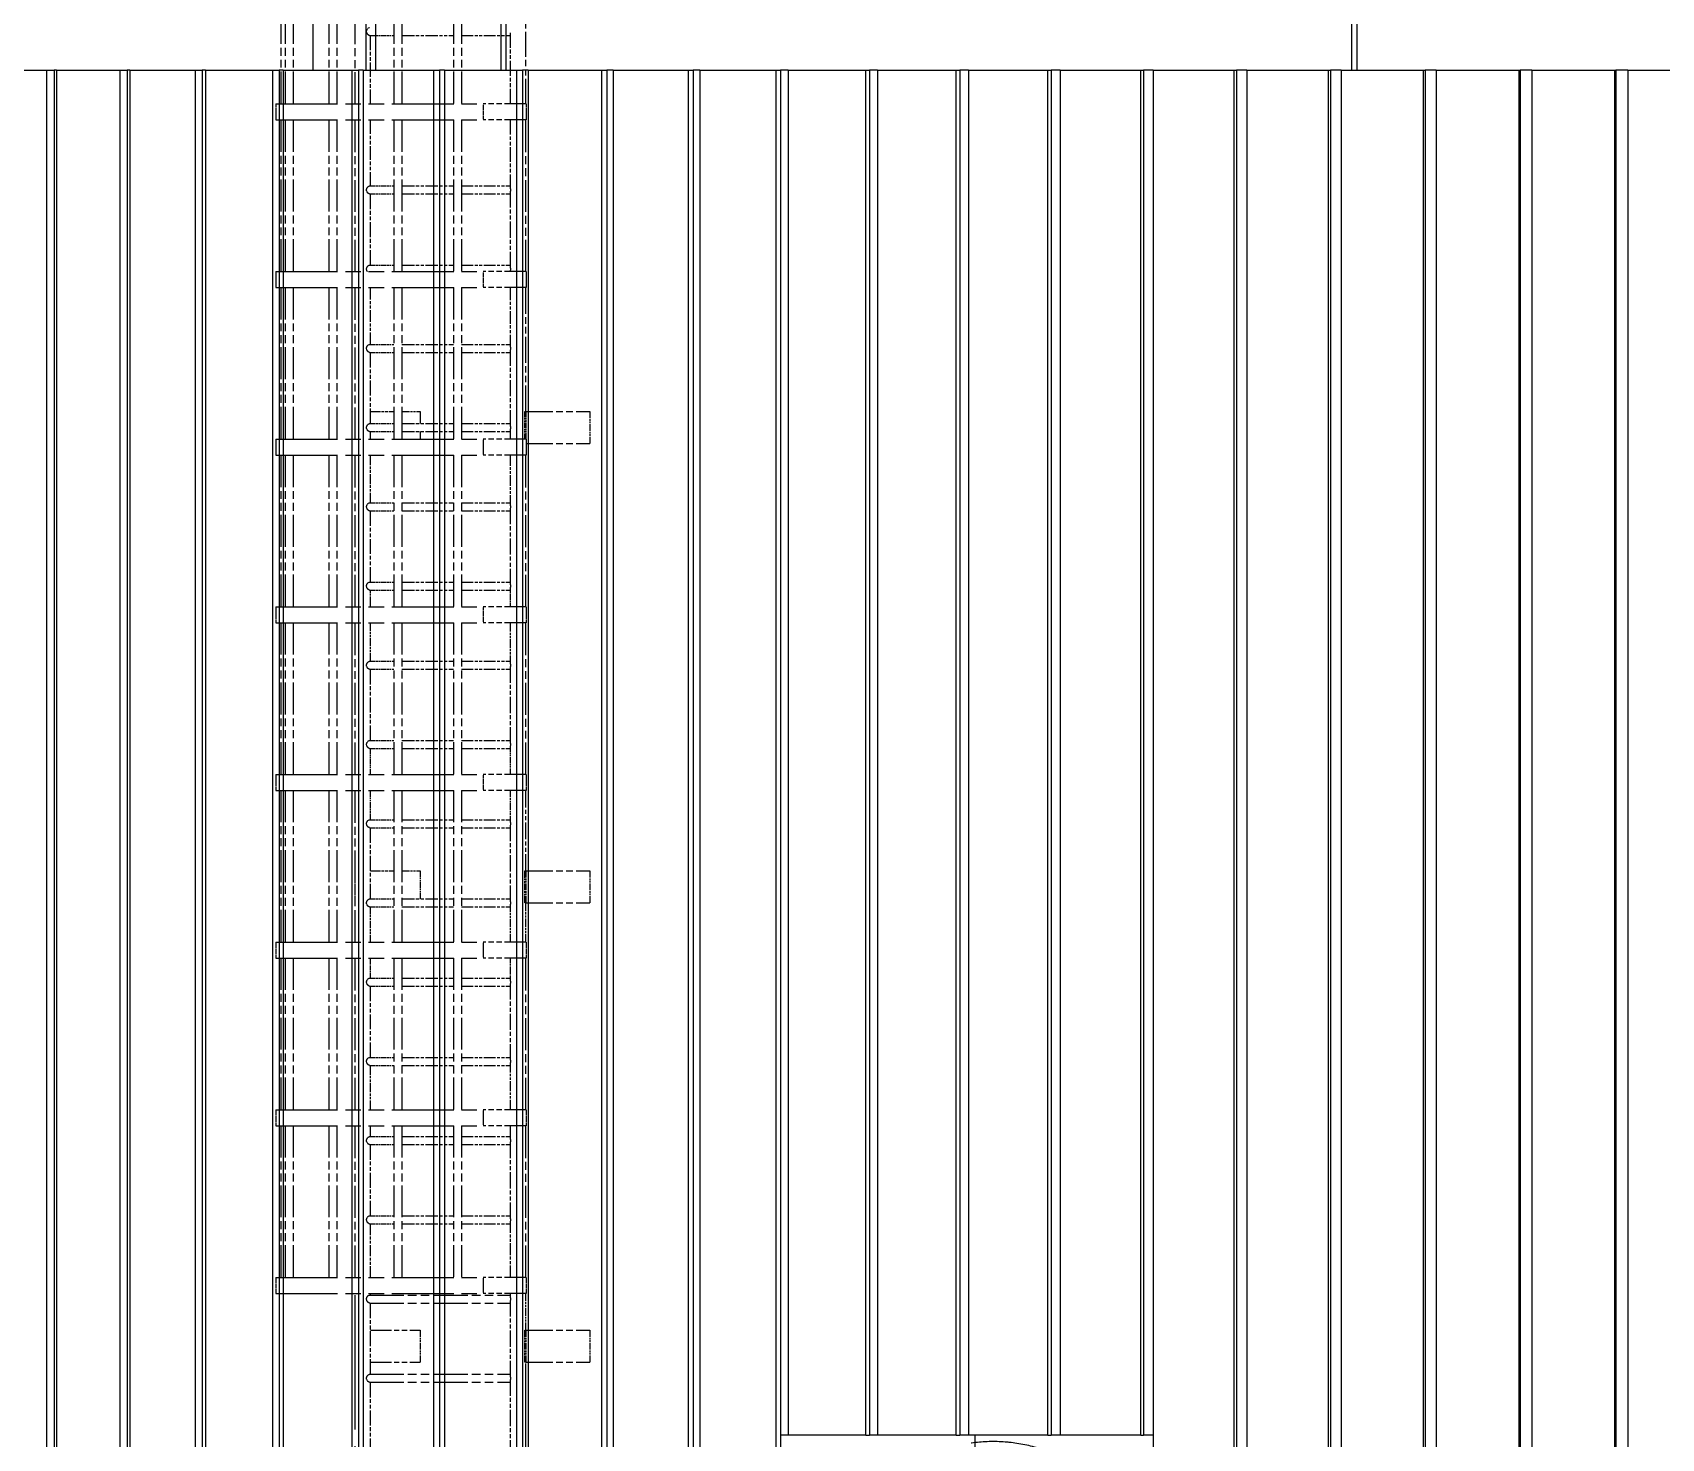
# Model space of a CAD drawing. Header units: millimetres. Extents: x 0 to 89100, y 0 to 63000.
# Drawn here: x 37330 to 42422, y 49389 to 53781 of the extents above; entities that cross this region are included whole.
import ezdxf

# ---------------------------------------------------------------- set-up
doc = ezdxf.new("R2010")
doc.units = ezdxf.units.MM
doc.header["$LTSCALE"] = 150
doc.linetypes.add('DOUBLE_DASH_CHAIN', pattern=[1.2403, 0.6614, -0.0827, 0.1654, -0.0827, 0.1654, -0.0827])
doc.layers.add('Reference', color=7, linetype='DOUBLE_DASH_CHAIN', lineweight=25)
doc.layers.add('Visible', color=7, linetype='Continuous', lineweight=25)

msp = doc.modelspace()

# ---------------------------------------------------------------- linework, layer by layer
at = {"layer": 'Reference', "ltscale": 1.00243}
for p, q in [((38106.42, 54032.02), (38106.42, 53558.27)), ((38119.98, 54032.02), (38119.98, 53558.27)), ((38144.98, 54032.02), (38144.98, 53558.27)), ((38256.68, 54032.02), (38256.68, 53558.27)), ((38281.68, 54032.02), (38281.68, 53558.27)), ((38338.94, 53558.27), (38338.94, 54032.02)), ((38460.03, 54032.02), (38460.03, 53558.27)), ((38485.03, 54032.02), (38485.03, 53558.27)), ((38645.97, 54032.02), (38645.97, 53558.27)), ((38670.97, 54032.02), (38670.97, 53558.27)), ((38106.42, 53508.27), (38106.42, 53034.52)), ((38119.98, 53508.27), (38119.98, 53034.52)), ((38144.98, 53508.27), (38144.98, 53034.52)), ((38256.68, 53508.27), (38256.68, 53034.52)), ((38281.68, 53508.27), (38281.68, 53034.52)), ((38338.94, 53034.52), (38338.94, 53508.27)), ((38460.03, 53508.27), (38460.03, 53034.52)), ((38485.03, 53508.27), (38485.03, 53034.52)), ((38645.97, 53508.27), (38645.97, 53034.52)), ((38670.97, 53508.27), (38670.97, 53034.52)), ((38871.92, 53034.52), (38871.92, 53508.27)), ((38106.42, 52984.52), (38106.42, 52510.77)), ((38119.98, 52984.52), (38119.98, 52510.77)), ((38144.98, 52984.52), (38144.98, 52510.77)), ((38256.68, 52984.52), (38256.68, 52510.77)), ((38281.68, 52984.52), (38281.68, 52510.77)), ((38338.94, 52510.77), (38338.94, 52984.52)), ((38460.03, 52984.52), (38460.03, 52510.77)), ((38485.03, 52984.52), (38485.03, 52510.77)), ((38645.97, 52984.52), (38645.97, 52510.77)), ((38670.97, 52984.52), (38670.97, 52510.77)), ((38106.42, 52460.77), (38106.42, 51987.02)), ((38119.98, 52460.77), (38119.98, 51987.02)), ((38144.98, 52460.77), (38144.98, 51987.02)), ((38256.68, 52460.77), (38256.68, 51987.02)), ((38281.68, 52460.77), (38281.68, 51987.02)), ((38338.94, 51987.02), (38338.94, 52460.77)), ((38460.03, 52460.77), (38460.03, 51987.02)), ((38485.03, 52460.77), (38485.03, 51987.02)), ((38645.97, 52460.77), (38645.97, 51987.02)), ((38670.97, 52460.77), (38670.97, 51987.02)), ((38871.92, 51987.02), (38871.92, 52460.77)), ((38106.42, 51937.02), (38106.42, 51463.27)), ((38119.98, 51937.02), (38119.98, 51463.27)), ((38144.98, 51937.02), (38144.98, 51463.27)), ((38256.68, 51937.02), (38256.68, 51463.27)), ((38281.68, 51937.02), (38281.68, 51463.27)), ((38338.94, 51463.27), (38338.94, 51937.02)), ((38460.03, 51937.02), (38460.03, 51463.27)), ((38485.03, 51937.02), (38485.03, 51463.27)), ((38645.97, 51937.02), (38645.97, 51463.27)), ((38670.97, 51937.02), (38670.97, 51463.27)), ((38871.92, 51463.27), (38871.92, 51937.02)), ((38106.42, 51413.27), (38106.42, 50939.52)), ((38119.98, 51413.27), (38119.98, 50939.52)), ((38144.98, 51413.27), (38144.98, 50939.52)), ((38256.68, 51413.27), (38256.68, 50939.52)), ((38281.68, 51413.27), (38281.68, 50939.52)), ((38338.94, 50939.52), (38338.94, 51413.27)), ((38460.03, 51413.27), (38460.03, 50939.52)), ((38485.03, 51413.27), (38485.03, 50939.52)), ((38645.97, 51413.27), (38645.97, 50939.52)), ((38670.97, 51413.27), (38670.97, 50939.52)), ((38106.42, 50889.52), (38106.42, 50415.77)), ((38119.98, 50889.52), (38119.98, 50415.77)), ((38144.98, 50889.52), (38144.98, 50415.77)), ((38256.68, 50889.52), (38256.68, 50415.77)), ((38281.68, 50889.52), (38281.68, 50415.77)), ((38338.94, 50415.77), (38338.94, 50889.52)), ((38460.03, 50889.52), (38460.03, 50415.77)), ((38485.03, 50889.52), (38485.03, 50415.77)), ((38645.97, 50889.52), (38645.97, 50415.77)), ((38670.97, 50889.52), (38670.97, 50415.77)), ((38871.92, 50415.77), (38871.92, 50889.52)), ((38106.42, 50365.77), (38106.42, 49892.02)), ((38119.98, 50365.77), (38119.98, 49892.02)), ((38144.98, 50365.77), (38144.98, 49892.02)), ((38256.68, 50365.77), (38256.68, 49892.02)), ((38281.68, 50365.77), (38281.68, 49892.02)), ((38338.94, 49892.02), (38338.94, 50365.77)), ((38460.03, 50365.77), (38460.03, 49892.02)), ((38485.03, 50365.77), (38485.03, 49892.02)), ((38645.97, 50365.77), (38645.97, 49892.02)), ((38670.97, 50365.77), (38670.97, 49892.02)), ((38871.92, 49892.02), (38871.92, 50365.77))]:
    msp.add_line(p, q, dxfattribs=at)
at = {"layer": 'Reference', "ltscale": 0.790814}
msp.add_line((38871.92, 53558.27), (38871.92, 53932.02), dxfattribs=at)
at = {"layer": 'Reference', "ltscale": 0.186334}
for p, q in [((38383.73, 53772.02), (38460.03, 53772.02)), ((38383.73, 53302.02), (38460.03, 53302.02)), ((38383.73, 53277.02), (38460.03, 53277.02)), ((38383.73, 53054.52), (38460.03, 53054.52)), ((38383.73, 52807.02), (38460.03, 52807.02)), ((38383.73, 52782.02), (38460.03, 52782.02)), ((38383.73, 52559.52), (38460.03, 52559.52)), ((38383.73, 52534.52), (38460.03, 52534.52)), ((38383.73, 52312.02), (38460.03, 52312.02)), ((38383.73, 52287.02), (38460.03, 52287.02)), ((38383.73, 52064.52), (38460.03, 52064.52)), ((38383.73, 52039.52), (38460.03, 52039.52)), ((38383.73, 51817.02), (38460.03, 51817.02)), ((38383.73, 51792.02), (38460.03, 51792.02)), ((38383.73, 51569.52), (38460.03, 51569.52)), ((38383.73, 51544.52), (38460.03, 51544.52)), ((38383.73, 51322.02), (38460.03, 51322.02)), ((38383.73, 51297.02), (38460.03, 51297.02)), ((38383.73, 51074.52), (38460.03, 51074.52)), ((38383.73, 51049.52), (38460.03, 51049.52)), ((38383.73, 50827.02), (38460.03, 50827.02)), ((38383.73, 50802.02), (38460.03, 50802.02)), ((38383.73, 50579.52), (38460.03, 50579.52)), ((38383.73, 50554.52), (38460.03, 50554.52)), ((38383.73, 50332.02), (38460.03, 50332.02)), ((38383.73, 50307.02), (38460.03, 50307.02)), ((38383.73, 50084.52), (38460.03, 50084.52)), ((38383.73, 50059.52), (38460.03, 50059.52))]:
    msp.add_line(p, q, dxfattribs=at)
at = {"layer": 'Reference', "ltscale": 0.452229}
msp.add_line((38386.94, 53558.27), (38386.94, 53772.02), dxfattribs=at)
at = {"layer": 'Reference', "ltscale": 0.393179}
for p, q in [((38485.03, 53772.02), (38645.97, 53772.02)), ((38485.03, 53302.02), (38645.97, 53302.02)), ((38485.03, 53277.02), (38645.97, 53277.02)), ((38485.03, 53054.52), (38645.97, 53054.52)), ((38485.03, 52807.02), (38645.97, 52807.02)), ((38485.03, 52782.02), (38645.97, 52782.02)), ((38485.03, 52559.52), (38645.97, 52559.52)), ((38485.03, 52534.52), (38645.97, 52534.52)), ((38485.03, 52312.02), (38645.97, 52312.02)), ((38485.03, 52287.02), (38645.97, 52287.02)), ((38485.03, 52064.52), (38645.97, 52064.52)), ((38485.03, 52039.52), (38645.97, 52039.52)), ((38485.03, 51817.02), (38645.97, 51817.02)), ((38485.03, 51792.02), (38645.97, 51792.02)), ((38485.03, 51569.52), (38645.97, 51569.52)), ((38485.03, 51544.52), (38645.97, 51544.52)), ((38485.03, 51322.02), (38645.97, 51322.02)), ((38485.03, 51297.02), (38645.97, 51297.02)), ((38485.03, 51074.52), (38645.97, 51074.52)), ((38485.03, 51049.52), (38645.97, 51049.52)), ((38485.03, 50827.02), (38645.97, 50827.02)), ((38485.03, 50802.02), (38645.97, 50802.02)), ((38485.03, 50579.52), (38645.97, 50579.52)), ((38485.03, 50554.52), (38645.97, 50554.52)), ((38485.03, 50332.02), (38645.97, 50332.02)), ((38485.03, 50307.02), (38645.97, 50307.02)), ((38485.03, 50084.52), (38645.97, 50084.52)), ((38485.03, 50059.52), (38645.97, 50059.52))]:
    msp.add_line(p, q, dxfattribs=at)
at = {"layer": 'Reference', "ltscale": 0.373626}
for p, q in [((38670.97, 53772.02), (38823.92, 53772.02)), ((38670.97, 53302.02), (38823.92, 53302.02)), ((38670.97, 53277.02), (38823.92, 53277.02)), ((38670.97, 53054.52), (38823.92, 53054.52)), ((38670.97, 52807.02), (38823.92, 52807.02)), ((38670.97, 52782.02), (38823.92, 52782.02)), ((38670.97, 52559.52), (38823.92, 52559.52)), ((38670.97, 52534.52), (38823.92, 52534.52)), ((38670.97, 52312.02), (38823.92, 52312.02)), ((38670.97, 52287.02), (38823.92, 52287.02)), ((38670.97, 52064.52), (38823.92, 52064.52)), ((38670.97, 52039.52), (38823.92, 52039.52)), ((38670.97, 51817.02), (38823.92, 51817.02)), ((38670.97, 51792.02), (38823.92, 51792.02)), ((38670.97, 51569.52), (38823.92, 51569.52)), ((38670.97, 51544.52), (38823.92, 51544.52)), ((38670.97, 51322.02), (38823.92, 51322.02)), ((38670.97, 51297.02), (38823.92, 51297.02)), ((38670.97, 51074.52), (38823.92, 51074.52)), ((38670.97, 51049.52), (38823.92, 51049.52)), ((38670.97, 50827.02), (38823.92, 50827.02)), ((38670.97, 50802.02), (38823.92, 50802.02)), ((38670.97, 50579.52), (38823.92, 50579.52)), ((38670.97, 50554.52), (38823.92, 50554.52)), ((38670.97, 50332.02), (38823.92, 50332.02)), ((38670.97, 50307.02), (38823.92, 50307.02)), ((38670.97, 50084.52), (38823.92, 50084.52)), ((38670.97, 50059.52), (38823.92, 50059.52))]:
    msp.add_line(p, q, dxfattribs=at)
at = {"layer": 'Reference', "ltscale": 0.471274}
msp.add_line((38823.92, 53558.27), (38823.92, 53781.02), dxfattribs=at)
at = {"layer": 'Reference', "ltscale": 1.950258}
for p, q in [((38090.4, 53558.27), (38739.35, 53558.27)), ((38090.4, 53508.27), (38739.35, 53508.27)), ((38090.4, 53034.52), (38739.35, 53034.52)), ((38090.4, 52984.52), (38739.35, 52984.52)), ((38090.4, 52510.77), (38739.35, 52510.77)), ((38090.4, 52460.77), (38739.35, 52460.77)), ((38090.4, 51987.02), (38739.35, 51987.02)), ((38090.4, 51937.02), (38739.35, 51937.02)), ((38090.4, 51463.27), (38739.35, 51463.27)), ((38090.4, 51413.27), (38739.35, 51413.27)), ((38090.4, 50939.52), (38739.35, 50939.52)), ((38090.4, 50889.52), (38739.35, 50889.52)), ((38090.4, 50415.77), (38739.35, 50415.77)), ((38090.4, 50365.77), (38739.35, 50365.77)), ((38090.4, 49892.02), (38739.35, 49892.02)), ((38090.4, 49842.02), (38739.35, 49842.02))]:
    msp.add_line(p, q, dxfattribs=at)
at = {"layer": 'Reference', "ltscale": 0.105708}
for p, q in [((38090.4, 53558.27), (38090.4, 53508.27)), ((38873.05, 53558.27), (38873.05, 53508.27)), ((38090.4, 53034.52), (38090.4, 52984.52)), ((38873.05, 53034.52), (38873.05, 52984.52)), ((38090.4, 52510.77), (38090.4, 52460.77)), ((38873.05, 52510.77), (38873.05, 52460.77)), ((38090.4, 51987.02), (38090.4, 51937.02)), ((38873.05, 51987.02), (38873.05, 51937.02)), ((38090.4, 51463.27), (38090.4, 51413.27)), ((38873.05, 51463.27), (38873.05, 51413.27)), ((38090.4, 50939.52), (38090.4, 50889.52)), ((38873.05, 50939.52), (38873.05, 50889.52)), ((38090.4, 50415.77), (38090.4, 50365.77)), ((38873.05, 50415.77), (38873.05, 50365.77)), ((38090.4, 49892.02), (38090.4, 49842.02)), ((38873.05, 49892.02), (38873.05, 49842.02))]:
    msp.add_line(p, q, dxfattribs=at)
at = {"layer": 'Reference', "ltscale": 0.676984}
for p, q in [((38873.05, 53558.27), (38739.35, 53558.27)), ((38873.05, 53508.27), (38739.35, 53508.27)), ((38873.05, 53034.52), (38739.35, 53034.52)), ((38873.05, 52984.52), (38739.35, 52984.52)), ((38873.05, 52510.77), (38739.35, 52510.77)), ((38873.05, 52460.77), (38739.35, 52460.77)), ((38873.05, 51987.02), (38739.35, 51987.02)), ((38873.05, 51937.02), (38739.35, 51937.02)), ((38873.05, 51463.27), (38739.35, 51463.27)), ((38873.05, 51413.27), (38739.35, 51413.27)), ((38873.05, 50939.52), (38739.35, 50939.52)), ((38873.05, 50889.52), (38739.35, 50889.52)), ((38873.05, 50415.77), (38739.35, 50415.77)), ((38873.05, 50365.77), (38739.35, 50365.77)), ((38873.05, 49892.02), (38739.35, 49892.02)), ((38873.05, 49842.02), (38739.35, 49842.02))]:
    msp.add_line(p, q, dxfattribs=at)
at = {"layer": 'Reference', "ltscale": 0.095127}
for p, q in [((38739.35, 53555.77), (38739.35, 53510.77)), ((38739.35, 53032.02), (38739.35, 52987.02)), ((38739.35, 52508.27), (38739.35, 52463.27)), ((38739.35, 51984.52), (38739.35, 51939.52)), ((38739.35, 51460.77), (38739.35, 51415.77)), ((38739.35, 50937.02), (38739.35, 50892.02)), ((38739.35, 50413.27), (38739.35, 50368.27)), ((38739.35, 49889.52), (38739.35, 49844.52))]:
    msp.add_line(p, q, dxfattribs=at)
at = {"layer": 'Reference', "ltscale": 0.436358}
msp.add_line((38386.94, 53302.02), (38386.94, 53508.27), dxfattribs=at)
at = {"layer": 'Reference', "ltscale": 0.455403}
msp.add_line((38823.92, 53293.02), (38823.92, 53508.27), dxfattribs=at)
at = {"layer": 'Reference', "ltscale": 0.470745}
for p, q in [((38386.94, 53054.52), (38386.94, 53277.02)), ((38386.94, 52559.52), (38386.94, 52782.02)), ((38386.94, 52064.52), (38386.94, 52287.02)), ((38386.94, 51569.52), (38386.94, 51792.02)), ((38386.94, 51074.52), (38386.94, 51297.02)), ((38386.94, 50579.52), (38386.94, 50802.02)), ((38386.94, 50084.52), (38386.94, 50307.02)), ((38386.94, 49589.52), (38386.94, 49812.02)), ((38386.94, 49342.02), (38386.94, 49564.52))]:
    msp.add_line(p, q, dxfattribs=at)
at = {"layer": 'Reference', "ltscale": 0.508836}
for p, q in [((38823.92, 53045.52), (38823.92, 53286.02)), ((38823.92, 52550.52), (38823.92, 52791.02)), ((38823.92, 52055.52), (38823.92, 52296.02)), ((38823.92, 51560.52), (38823.92, 51801.02)), ((38823.92, 51065.52), (38823.92, 51306.02)), ((38823.92, 50570.52), (38823.92, 50811.02)), ((38823.92, 50075.52), (38823.92, 50316.02)), ((38823.92, 49580.52), (38823.92, 49821.02)), ((38823.92, 49333.02), (38823.92, 49573.52))]:
    msp.add_line(p, q, dxfattribs=at)
at = {"layer": 'Reference', "ltscale": 0.008365}
for p, q in [((38823.92, 53034.52), (38823.92, 53038.52)), ((38868.7, 52597.02), (38872.17, 52597.02)), ((38868.7, 51162.02), (38872.17, 51162.02)), ((38872.17, 51062.02), (38868.7, 51062.02)), ((38868.7, 49727.02), (38872.17, 49727.02)), ((38872.17, 49627.02), (38868.7, 49627.02))]:
    msp.add_line(p, q, dxfattribs=at)
at = {"layer": 'Reference', "ltscale": 0.375518}
msp.add_line((38386.94, 52807.02), (38386.94, 52984.52), dxfattribs=at)
at = {"layer": 'Reference', "ltscale": 0.394564}
msp.add_line((38823.92, 52798.02), (38823.92, 52984.52), dxfattribs=at)
at = {"layer": 'Reference', "ltscale": 0.819912}
msp.add_line((38871.92, 52597.02), (38871.92, 52984.52), dxfattribs=at)
at = {"layer": 'Reference', "ltscale": 0.182419}
for p, q in [((38338.7, 52510.77), (38338.7, 52597.02)), ((38868.7, 52510.77), (38868.7, 52597.02)), ((38872.17, 52597.02), (38872.17, 52510.77))]:
    msp.add_line(p, q, dxfattribs=at)
at = {"layer": 'Reference', "ltscale": 0.000507733}
for p, q in [((38338.7, 52597.02), (38338.94, 52597.02)), ((38338.7, 51162.02), (38338.94, 51162.02)), ((38338.94, 51062.02), (38338.7, 51062.02)), ((38338.7, 49727.02), (38338.94, 49727.02)), ((38338.94, 49627.02), (38338.7, 49627.02))]:
    msp.add_line(p, q, dxfattribs=at)
at = {"layer": 'Reference', "ltscale": 0.309205}
for p, q in [((38386.94, 52597.02), (38460.03, 52597.02)), ((38386.94, 51162.02), (38460.03, 51162.02))]:
    msp.add_line(p, q, dxfattribs=at)
at = {"layer": 'Reference', "ltscale": 0.241707}
for p, q in [((38485.03, 52597.02), (38542.16, 52597.02)), ((38485.03, 51162.02), (38542.16, 51162.02))]:
    msp.add_line(p, q, dxfattribs=at)
at = {"layer": 'Reference', "ltscale": 0.079256}
msp.add_line((38542.16, 52597.02), (38542.16, 52559.52), dxfattribs=at)
at = {"layer": 'Reference', "ltscale": 0.846364}
for p, q in [((38872.17, 52597.02), (39072.17, 52597.02)), ((38872.17, 51162.02), (39072.17, 51162.02)), ((38872.17, 51062.02), (39072.17, 51062.02)), ((38872.17, 49727.02), (39072.17, 49727.02)), ((38872.17, 49627.02), (39072.17, 49627.02))]:
    msp.add_line(p, q, dxfattribs=at)
at = {"layer": 'Reference', "ltscale": 0.211516}
for p, q in [((39072.17, 52597.02), (39072.17, 52497.02)), ((38338.7, 51062.02), (38338.7, 51162.02)), ((38868.7, 51062.02), (38868.7, 51162.02)), ((38872.17, 51162.02), (38872.17, 51062.02)), ((39072.17, 51162.02), (39072.17, 51062.02)), ((38338.7, 49627.02), (38338.7, 49727.02)), ((38542.16, 49727.02), (38542.16, 49627.02)), ((38868.7, 49627.02), (38868.7, 49727.02)), ((38872.17, 49727.02), (38872.17, 49627.02)), ((39072.17, 49727.02), (39072.17, 49627.02))]:
    msp.add_line(p, q, dxfattribs=at)
at = {"layer": 'Reference', "ltscale": 0.050159}
for p, q in [((38386.94, 52510.77), (38386.94, 52534.52)), ((38542.16, 52534.52), (38542.16, 52510.77))]:
    msp.add_line(p, q, dxfattribs=at)
at = {"layer": 'Reference', "ltscale": 0.069204}
msp.add_line((38823.92, 52510.77), (38823.92, 52543.52), dxfattribs=at)
at = {"layer": 'Reference', "ltscale": 0.84262}
msp.add_line((38873.05, 52497.02), (39072.17, 52497.02), dxfattribs=at)
at = {"layer": 'Reference', "ltscale": 0.314679}
msp.add_line((38386.94, 52312.02), (38386.94, 52460.77), dxfattribs=at)
at = {"layer": 'Reference', "ltscale": 0.333724}
msp.add_line((38823.92, 52303.02), (38823.92, 52460.77), dxfattribs=at)
at = {"layer": 'Reference', "ltscale": 0.110998}
msp.add_line((38386.94, 51987.02), (38386.94, 52039.52), dxfattribs=at)
at = {"layer": 'Reference', "ltscale": 0.130044}
msp.add_line((38823.92, 51987.02), (38823.92, 52048.52), dxfattribs=at)
at = {"layer": 'Reference', "ltscale": 0.253839}
msp.add_line((38386.94, 51817.02), (38386.94, 51937.02), dxfattribs=at)
at = {"layer": 'Reference', "ltscale": 0.272884}
msp.add_line((38823.92, 51808.02), (38823.92, 51937.02), dxfattribs=at)
at = {"layer": 'Reference', "ltscale": 0.171838}
msp.add_line((38386.94, 51463.27), (38386.94, 51544.52), dxfattribs=at)
at = {"layer": 'Reference', "ltscale": 0.190883}
msp.add_line((38823.92, 51463.27), (38823.92, 51553.52), dxfattribs=at)
at = {"layer": 'Reference', "ltscale": 0.192999}
msp.add_line((38386.94, 51322.02), (38386.94, 51413.27), dxfattribs=at)
at = {"layer": 'Reference', "ltscale": 0.212045}
msp.add_line((38823.92, 51313.02), (38823.92, 51413.27), dxfattribs=at)
at = {"layer": 'Reference', "ltscale": 0.531585}
msp.add_line((38871.92, 51162.02), (38871.92, 51413.27), dxfattribs=at)
at = {"layer": 'Reference', "ltscale": 0.185064}
msp.add_line((38542.16, 51162.02), (38542.16, 51074.52), dxfattribs=at)
at = {"layer": 'Reference', "ltscale": 0.232677}
msp.add_line((38386.94, 50939.52), (38386.94, 51049.52), dxfattribs=at)
at = {"layer": 'Reference', "ltscale": 0.251723}
msp.add_line((38823.92, 50939.52), (38823.92, 51058.52), dxfattribs=at)
at = {"layer": 'Reference', "ltscale": 0.259129}
msp.add_line((38871.92, 50939.52), (38871.92, 51062.02), dxfattribs=at)
at = {"layer": 'Reference', "ltscale": 0.13216}
msp.add_line((38386.94, 50827.02), (38386.94, 50889.52), dxfattribs=at)
at = {"layer": 'Reference', "ltscale": 0.151205}
msp.add_line((38823.92, 50818.02), (38823.92, 50889.52), dxfattribs=at)
at = {"layer": 'Reference', "ltscale": 0.312562}
msp.add_line((38823.92, 50415.77), (38823.92, 50563.52), dxfattribs=at)
at = {"layer": 'Reference', "ltscale": 0.293517}
msp.add_line((38386.94, 50415.77), (38386.94, 50554.52), dxfattribs=at)
at = {"layer": 'Reference', "ltscale": 0.07132}
msp.add_line((38386.94, 50332.02), (38386.94, 50365.77), dxfattribs=at)
at = {"layer": 'Reference', "ltscale": 0.090366}
msp.add_line((38823.92, 50323.02), (38823.92, 50365.77), dxfattribs=at)
at = {"layer": 'Reference', "ltscale": 0.354357}
msp.add_line((38386.94, 49892.02), (38386.94, 50059.52), dxfattribs=at)
at = {"layer": 'Reference', "ltscale": 0.373402}
msp.add_line((38823.92, 49892.02), (38823.92, 50068.52), dxfattribs=at)
at = {"layer": 'Reference', "ltscale": 4.232218}
msp.add_line((38338.94, 47842.02), (38338.94, 49842.02), dxfattribs=at)
at = {"layer": 'Reference', "ltscale": 1.075516}
for p, q in [((38383.73, 49837.02), (38823.92, 49837.02)), ((38383.73, 49812.02), (38823.92, 49812.02)), ((38383.73, 49589.52), (38823.92, 49589.52)), ((38383.73, 49564.52), (38823.92, 49564.52))]:
    msp.add_line(p, q, dxfattribs=at)
at = {"layer": 'Reference', "ltscale": 0.010481}
msp.add_line((38386.94, 49837.02), (38386.94, 49842.02), dxfattribs=at)
at = {"layer": 'Reference', "ltscale": 0.029526}
msp.add_line((38823.92, 49828.02), (38823.92, 49842.02), dxfattribs=at)
at = {"layer": 'Reference', "ltscale": 0.243258}
msp.add_line((38871.92, 49727.02), (38871.92, 49842.02), dxfattribs=at)
at = {"layer": 'Reference', "ltscale": 0.656821}
for p, q in [((38386.94, 49727.02), (38542.16, 49727.02)), ((38386.94, 49627.02), (38542.16, 49627.02))]:
    msp.add_line(p, q, dxfattribs=at)
at = {"layer": 'Reference', "ltscale": 2.824972}
msp.add_line((38871.92, 48292.02), (38871.92, 49627.02), dxfattribs=at)
at = {"layer": 'Reference', "ltscale": 8.724638}
msp.add_ellipse((40333.15, 48829.02), major_axis=(0, 550), ratio=0.9469972, start_param=1.7611613, end_param=7.6636166, dxfattribs=at)
at = {"layer": 'Reference', "ltscale": 0.084612}
for points in [[(38383.73, 53772.02), (38383.33, 53772.02), (38382.88, 53772.1), (38381.92, 53772.43), (38381.41, 53772.67), (38379.85, 53773.64), (38378.77, 53774.59), (38376.93, 53776.78), (38376.03, 53778.16), (38375.1, 53780.46), (38374.85, 53781.27), (38374.52, 53782.9), (38374.44, 53783.72), (38374.44, 53785.33), (38374.52, 53786.15), (38374.85, 53787.78), (38375.1, 53788.58), (38376.03, 53790.88), (38376.93, 53792.27), (38378.77, 53794.45), (38379.85, 53795.41), (38381.41, 53796.38), (38381.92, 53796.62), (38382.88, 53796.95), (38383.33, 53797.02), (38383.73, 53797.02)], [(38383.73, 53277.02), (38383.33, 53277.02), (38382.88, 53277.1), (38381.92, 53277.43), (38381.41, 53277.67), (38379.85, 53278.64), (38378.77, 53279.59), (38376.93, 53281.78), (38376.03, 53283.16), (38375.1, 53285.46), (38374.85, 53286.27), (38374.52, 53287.9), (38374.44, 53288.72), (38374.44, 53290.33), (38374.52, 53291.15), (38374.85, 53292.78), (38375.1, 53293.58), (38376.03, 53295.88), (38376.93, 53297.27), (38378.77, 53299.45), (38379.85, 53300.41), (38381.41, 53301.38), (38381.92, 53301.62), (38382.88, 53301.95), (38383.33, 53302.02), (38383.73, 53302.02)], [(38383.73, 52782.02), (38383.33, 52782.02), (38382.88, 52782.1), (38381.92, 52782.43), (38381.41, 52782.67), (38379.85, 52783.64), (38378.77, 52784.59), (38376.93, 52786.78), (38376.03, 52788.16), (38375.1, 52790.46), (38374.85, 52791.27), (38374.52, 52792.9), (38374.44, 52793.72), (38374.44, 52795.33), (38374.52, 52796.15), (38374.85, 52797.78), (38375.1, 52798.58), (38376.03, 52800.88), (38376.93, 52802.27), (38378.77, 52804.45), (38379.85, 52805.41), (38381.41, 52806.38), (38381.92, 52806.62), (38382.88, 52806.95), (38383.33, 52807.02), (38383.73, 52807.02)], [(38383.73, 52534.52), (38383.33, 52534.52), (38382.88, 52534.6), (38381.92, 52534.93), (38381.41, 52535.17), (38379.85, 52536.14), (38378.77, 52537.09), (38376.93, 52539.28), (38376.03, 52540.66), (38375.1, 52542.96), (38374.85, 52543.77), (38374.52, 52545.4), (38374.44, 52546.22), (38374.44, 52547.83), (38374.52, 52548.65), (38374.85, 52550.28), (38375.1, 52551.08), (38376.03, 52553.38), (38376.93, 52554.77), (38378.77, 52556.95), (38379.85, 52557.91), (38381.41, 52558.88), (38381.92, 52559.12), (38382.88, 52559.45), (38383.33, 52559.52), (38383.73, 52559.52)], [(38383.73, 52287.02), (38383.33, 52287.02), (38382.88, 52287.1), (38381.92, 52287.43), (38381.41, 52287.67), (38379.85, 52288.64), (38378.77, 52289.59), (38376.93, 52291.78), (38376.03, 52293.16), (38375.1, 52295.46), (38374.85, 52296.27), (38374.52, 52297.9), (38374.44, 52298.72), (38374.44, 52300.33), (38374.52, 52301.15), (38374.85, 52302.78), (38375.1, 52303.58), (38376.03, 52305.88), (38376.93, 52307.27), (38378.77, 52309.45), (38379.85, 52310.41), (38381.41, 52311.38), (38381.92, 52311.62), (38382.88, 52311.95), (38383.33, 52312.02), (38383.73, 52312.02)], [(38383.73, 52039.52), (38383.33, 52039.52), (38382.88, 52039.6), (38381.92, 52039.93), (38381.41, 52040.17), (38379.85, 52041.14), (38378.77, 52042.09), (38376.93, 52044.28), (38376.03, 52045.66), (38375.1, 52047.96), (38374.85, 52048.77), (38374.52, 52050.4), (38374.44, 52051.22), (38374.44, 52052.83), (38374.52, 52053.65), (38374.85, 52055.28), (38375.1, 52056.08), (38376.03, 52058.38), (38376.93, 52059.77), (38378.77, 52061.95), (38379.85, 52062.91), (38381.41, 52063.88), (38381.92, 52064.12), (38382.88, 52064.45), (38383.33, 52064.52), (38383.73, 52064.52)], [(38383.73, 51792.02), (38383.33, 51792.02), (38382.88, 51792.1), (38381.92, 51792.43), (38381.41, 51792.67), (38379.85, 51793.64), (38378.77, 51794.59), (38376.93, 51796.78), (38376.03, 51798.16), (38375.1, 51800.46), (38374.85, 51801.27), (38374.52, 51802.9), (38374.44, 51803.72), (38374.44, 51805.33), (38374.52, 51806.15), (38374.85, 51807.78), (38375.1, 51808.58), (38376.03, 51810.88), (38376.93, 51812.27), (38378.77, 51814.45), (38379.85, 51815.41), (38381.41, 51816.38), (38381.92, 51816.62), (38382.88, 51816.95), (38383.33, 51817.02), (38383.73, 51817.02)], [(38383.73, 51544.52), (38383.33, 51544.52), (38382.88, 51544.6), (38381.92, 51544.93), (38381.41, 51545.17), (38379.85, 51546.14), (38378.77, 51547.09), (38376.93, 51549.28), (38376.03, 51550.66), (38375.1, 51552.96), (38374.85, 51553.77), (38374.52, 51555.4), (38374.44, 51556.22), (38374.44, 51557.83), (38374.52, 51558.65), (38374.85, 51560.28), (38375.1, 51561.08), (38376.03, 51563.38), (38376.93, 51564.77), (38378.77, 51566.95), (38379.85, 51567.91), (38381.41, 51568.88), (38381.92, 51569.12), (38382.88, 51569.45), (38383.33, 51569.52), (38383.73, 51569.52)], [(38383.73, 51297.02), (38383.33, 51297.02), (38382.88, 51297.1), (38381.92, 51297.43), (38381.41, 51297.67), (38379.85, 51298.64), (38378.77, 51299.59), (38376.93, 51301.78), (38376.03, 51303.16), (38375.1, 51305.46), (38374.85, 51306.27), (38374.52, 51307.9), (38374.44, 51308.72), (38374.44, 51310.33), (38374.52, 51311.15), (38374.85, 51312.78), (38375.1, 51313.58), (38376.03, 51315.88), (38376.93, 51317.27), (38378.77, 51319.45), (38379.85, 51320.41), (38381.41, 51321.38), (38381.92, 51321.62), (38382.88, 51321.95), (38383.33, 51322.02), (38383.73, 51322.02)], [(38383.73, 51049.52), (38383.33, 51049.52), (38382.88, 51049.6), (38381.92, 51049.93), (38381.41, 51050.17), (38379.85, 51051.14), (38378.77, 51052.09), (38376.93, 51054.28), (38376.03, 51055.66), (38375.1, 51057.96), (38374.85, 51058.77), (38374.52, 51060.4), (38374.44, 51061.22), (38374.44, 51062.83), (38374.52, 51063.65), (38374.85, 51065.28), (38375.1, 51066.08), (38376.03, 51068.38), (38376.93, 51069.77), (38378.77, 51071.95), (38379.85, 51072.91), (38381.41, 51073.88), (38381.92, 51074.12), (38382.88, 51074.45), (38383.33, 51074.52), (38383.73, 51074.52)], [(38383.73, 50802.02), (38383.33, 50802.02), (38382.88, 50802.1), (38381.92, 50802.43), (38381.41, 50802.67), (38379.85, 50803.64), (38378.77, 50804.59), (38376.93, 50806.78), (38376.03, 50808.16), (38375.1, 50810.46), (38374.85, 50811.27), (38374.52, 50812.9), (38374.44, 50813.72), (38374.44, 50815.33), (38374.52, 50816.15), (38374.85, 50817.78), (38375.1, 50818.58), (38376.03, 50820.88), (38376.93, 50822.27), (38378.77, 50824.45), (38379.85, 50825.41), (38381.41, 50826.38), (38381.92, 50826.62), (38382.88, 50826.95), (38383.33, 50827.02), (38383.73, 50827.02)], [(38383.73, 50554.52), (38383.33, 50554.52), (38382.88, 50554.6), (38381.92, 50554.93), (38381.41, 50555.17), (38379.85, 50556.14), (38378.77, 50557.09), (38376.93, 50559.28), (38376.03, 50560.66), (38375.1, 50562.96), (38374.85, 50563.77), (38374.52, 50565.4), (38374.44, 50566.22), (38374.44, 50567.83), (38374.52, 50568.65), (38374.85, 50570.28), (38375.1, 50571.08), (38376.03, 50573.38), (38376.93, 50574.77), (38378.77, 50576.95), (38379.85, 50577.91), (38381.41, 50578.88), (38381.92, 50579.12), (38382.88, 50579.45), (38383.33, 50579.52), (38383.73, 50579.52)], [(38383.73, 50307.02), (38383.33, 50307.02), (38382.88, 50307.1), (38381.92, 50307.43), (38381.41, 50307.67), (38379.85, 50308.64), (38378.77, 50309.59), (38376.93, 50311.78), (38376.03, 50313.16), (38375.1, 50315.46), (38374.85, 50316.27), (38374.52, 50317.9), (38374.44, 50318.72), (38374.44, 50320.33), (38374.52, 50321.15), (38374.85, 50322.78), (38375.1, 50323.58), (38376.03, 50325.88), (38376.93, 50327.27), (38378.77, 50329.45), (38379.85, 50330.41), (38381.41, 50331.38), (38381.92, 50331.62), (38382.88, 50331.95), (38383.33, 50332.02), (38383.73, 50332.02)], [(38383.73, 50059.52), (38383.33, 50059.52), (38382.88, 50059.6), (38381.92, 50059.93), (38381.41, 50060.17), (38379.85, 50061.14), (38378.77, 50062.09), (38376.93, 50064.28), (38376.03, 50065.66), (38375.1, 50067.96), (38374.85, 50068.77), (38374.52, 50070.4), (38374.44, 50071.22), (38374.44, 50072.83), (38374.52, 50073.65), (38374.85, 50075.28), (38375.1, 50076.08), (38376.03, 50078.38), (38376.93, 50079.77), (38378.77, 50081.95), (38379.85, 50082.91), (38381.41, 50083.88), (38381.92, 50084.12), (38382.88, 50084.45), (38383.33, 50084.52), (38383.73, 50084.52)], [(38383.73, 49812.02), (38383.33, 49812.02), (38382.88, 49812.1), (38381.92, 49812.43), (38381.41, 49812.67), (38379.85, 49813.64), (38378.77, 49814.59), (38376.93, 49816.78), (38376.03, 49818.16), (38375.1, 49820.46), (38374.85, 49821.27), (38374.52, 49822.9), (38374.44, 49823.72), (38374.44, 49825.33), (38374.52, 49826.15), (38374.85, 49827.78), (38375.1, 49828.58), (38376.03, 49830.88), (38376.93, 49832.27), (38378.77, 49834.45), (38379.85, 49835.41), (38381.41, 49836.38), (38381.92, 49836.62), (38382.88, 49836.95), (38383.33, 49837.02), (38383.73, 49837.02)], [(38383.73, 49564.52), (38383.33, 49564.52), (38382.88, 49564.6), (38381.92, 49564.93), (38381.41, 49565.17), (38379.85, 49566.14), (38378.77, 49567.09), (38376.93, 49569.28), (38376.03, 49570.66), (38375.1, 49572.96), (38374.85, 49573.77), (38374.52, 49575.4), (38374.44, 49576.22), (38374.44, 49577.83), (38374.52, 49578.65), (38374.85, 49580.28), (38375.1, 49581.08), (38376.03, 49583.38), (38376.93, 49584.77), (38378.77, 49586.95), (38379.85, 49587.91), (38381.41, 49588.88), (38381.92, 49589.12), (38382.88, 49589.45), (38383.33, 49589.52), (38383.73, 49589.52)]]:
    msp.add_open_spline(points, degree=3, knots=[1.9257848, 1.9257848, 1.9257848, 1.9257848, 2.1661114, 2.1661114, 2.406438, 2.406438, 2.8870911, 2.8870911, 3.3693304, 3.3693304, 3.61045, 3.61045, 3.8515697, 3.8515697, 4.0926893, 4.0926893, 4.333809, 4.333809, 4.8160483, 4.8160483, 5.2967014, 5.2967014, 5.5370279, 5.5370279, 5.7773545, 5.7773545, 5.7773545, 5.7773545], dxfattribs=at)
at = {"layer": 'Reference', "ltscale": 0.014982}
for points in [[(38823.92, 53293.02), (38823.92, 53292.67), (38823.92, 53292.32), (38823.92, 53291.15), (38823.93, 53290.33), (38823.93, 53288.72), (38823.92, 53287.9), (38823.92, 53286.73), (38823.92, 53286.37), (38823.92, 53286.02)], [(38823.92, 53045.52), (38823.92, 53045.17), (38823.92, 53044.82), (38823.92, 53043.65), (38823.93, 53042.83), (38823.93, 53041.22), (38823.92, 53040.4), (38823.92, 53039.23), (38823.92, 53038.87), (38823.92, 53038.52)], [(38823.92, 52798.02), (38823.92, 52797.67), (38823.92, 52797.32), (38823.92, 52796.15), (38823.93, 52795.33), (38823.93, 52793.72), (38823.92, 52792.9), (38823.92, 52791.73), (38823.92, 52791.37), (38823.92, 52791.02)], [(38823.92, 52550.52), (38823.92, 52550.17), (38823.92, 52549.82), (38823.92, 52548.65), (38823.93, 52547.83), (38823.93, 52546.22), (38823.92, 52545.4), (38823.92, 52544.23), (38823.92, 52543.87), (38823.92, 52543.52)], [(38823.92, 52303.02), (38823.92, 52302.67), (38823.92, 52302.32), (38823.92, 52301.15), (38823.93, 52300.33), (38823.93, 52298.72), (38823.92, 52297.9), (38823.92, 52296.73), (38823.92, 52296.37), (38823.92, 52296.02)], [(38823.92, 52055.52), (38823.92, 52055.17), (38823.92, 52054.82), (38823.92, 52053.65), (38823.93, 52052.83), (38823.93, 52051.22), (38823.92, 52050.4), (38823.92, 52049.23), (38823.92, 52048.87), (38823.92, 52048.52)], [(38823.92, 51808.02), (38823.92, 51807.67), (38823.92, 51807.32), (38823.92, 51806.15), (38823.93, 51805.33), (38823.93, 51803.72), (38823.92, 51802.9), (38823.92, 51801.73), (38823.92, 51801.37), (38823.92, 51801.02)], [(38823.92, 51560.52), (38823.92, 51560.17), (38823.92, 51559.82), (38823.92, 51558.65), (38823.93, 51557.83), (38823.93, 51556.22), (38823.92, 51555.4), (38823.92, 51554.23), (38823.92, 51553.87), (38823.92, 51553.52)], [(38823.92, 51313.02), (38823.92, 51312.67), (38823.92, 51312.32), (38823.92, 51311.15), (38823.93, 51310.33), (38823.93, 51308.72), (38823.92, 51307.9), (38823.92, 51306.73), (38823.92, 51306.37), (38823.92, 51306.02)], [(38823.92, 51065.52), (38823.92, 51065.17), (38823.92, 51064.82), (38823.92, 51063.65), (38823.93, 51062.83), (38823.93, 51061.22), (38823.92, 51060.4), (38823.92, 51059.23), (38823.92, 51058.87), (38823.92, 51058.52)], [(38823.92, 50818.02), (38823.92, 50817.67), (38823.92, 50817.32), (38823.92, 50816.15), (38823.93, 50815.33), (38823.93, 50813.72), (38823.92, 50812.9), (38823.92, 50811.73), (38823.92, 50811.37), (38823.92, 50811.02)], [(38823.92, 50570.52), (38823.92, 50570.17), (38823.92, 50569.82), (38823.92, 50568.65), (38823.93, 50567.83), (38823.93, 50566.22), (38823.92, 50565.4), (38823.92, 50564.23), (38823.92, 50563.87), (38823.92, 50563.52)], [(38823.92, 50323.02), (38823.92, 50322.67), (38823.92, 50322.32), (38823.92, 50321.15), (38823.93, 50320.33), (38823.93, 50318.72), (38823.92, 50317.9), (38823.92, 50316.73), (38823.92, 50316.37), (38823.92, 50316.02)], [(38823.92, 50075.52), (38823.92, 50075.17), (38823.92, 50074.82), (38823.92, 50073.65), (38823.93, 50072.83), (38823.93, 50071.22), (38823.92, 50070.4), (38823.92, 50069.23), (38823.92, 50068.87), (38823.92, 50068.52)], [(38823.92, 49828.02), (38823.92, 49827.67), (38823.92, 49827.32), (38823.92, 49826.15), (38823.93, 49825.33), (38823.93, 49823.72), (38823.92, 49822.9), (38823.92, 49821.73), (38823.92, 49821.37), (38823.92, 49821.02)], [(38823.92, 49580.52), (38823.92, 49580.17), (38823.92, 49579.82), (38823.92, 49578.65), (38823.93, 49577.83), (38823.93, 49576.22), (38823.92, 49575.4), (38823.92, 49574.23), (38823.92, 49573.87), (38823.92, 49573.52)]]:
    msp.add_open_spline(points, degree=3, knots=[3.50524129, 3.50524129, 3.50524129, 3.50524129, 3.61045001, 3.61045001, 3.85156966, 3.85156966, 4.09268931, 4.09268931, 4.19789804, 4.19789804, 4.19789804, 4.19789804], dxfattribs=at)
at = {"layer": 'Reference', "ltscale": 0.059564}
msp.add_open_spline([(38376.84, 53034.52), (38376.3, 53035.33), (38375.8, 53036.24), (38375.1, 53037.96), (38374.85, 53038.77), (38374.52, 53040.4), (38374.44, 53041.22), (38374.44, 53042.83), (38374.52, 53043.65), (38374.85, 53045.28), (38375.1, 53046.08), (38376.03, 53048.38), (38376.93, 53049.77), (38378.77, 53051.95), (38379.85, 53052.91), (38381.41, 53053.88), (38381.92, 53054.12), (38382.88, 53054.45), (38383.33, 53054.52), (38383.73, 53054.52)], degree=3, knots=[3.0672133, 3.0672133, 3.0672133, 3.0672133, 3.3693304, 3.3693304, 3.61045, 3.61045, 3.8515697, 3.8515697, 4.0926893, 4.0926893, 4.333809, 4.333809, 4.8160483, 4.8160483, 5.2967014, 5.2967014, 5.5370279, 5.5370279, 5.7773545, 5.7773545, 5.7773545, 5.7773545], dxfattribs=at)
at = {"layer": 'Visible'}
for p, q in [((38207.81, 53664.02), (38207.81, 53959.02)), ((38373.62, 53664.02), (38373.62, 53959.02)), ((38403.26, 53664.02), (38403.26, 53959.02)), ((38795.51, 53664.02), (38795.51, 53959.02)), ((38809.36, 53959.02), (38809.36, 53664.02)), ((41454.32, 53664.02), (41454.32, 53959.02)), ((41470.08, 53959.02), (41470.08, 53664.02)), ((37182.85, 53664.02), (37375.14, 53664.02)), ((37375.14, 53664.02), (37398.32, 53664.02)), ((37375.14, 47799.02), (37375.14, 53664.02)), ((37405.11, 53664.02), (37398.32, 53664.02)), ((37398.32, 53664.02), (37398.32, 47799.02)), ((37405.11, 53664.02), (37405.11, 47799.02)), ((37405.11, 53664.02), (37603.68, 53664.02)), ((37603.68, 47799.02), (37603.68, 53664.02)), ((37603.68, 53664.02), (37625.9, 53664.02)), ((37634.59, 53664.02), (37625.9, 53664.02)), ((37625.9, 53664.02), (37625.9, 47799.02)), ((37634.59, 53664.02), (37634.59, 47799.02)), ((37634.59, 53664.02), (37839.18, 53664.02)), ((37839.18, 53664.02), (37860.4, 53664.02)), ((37839.18, 47799.02), (37839.18, 53664.02)), ((37870.99, 53664.02), (37860.4, 53664.02)), ((37860.4, 53664.02), (37860.4, 47799.02)), ((37870.99, 53664.02), (37870.99, 47799.02)), ((37870.99, 53664.02), (38081.32, 53664.02)), ((38081.32, 47799.02), (38081.32, 53664.02)), ((38081.32, 53664.02), (38101.51, 53664.02)), ((38113.99, 53664.02), (38101.51, 53664.02)), ((38101.51, 53664.02), (38101.51, 47799.02)), ((38113.99, 53664.02), (38113.99, 47799.02)), ((38113.99, 53664.02), (38329.79, 53664.02)), ((38329.79, 53664.02), (38348.93, 53664.02)), ((38329.79, 47799.02), (38329.79, 53664.02)), ((38363.27, 53664.02), (38348.93, 53664.02)), ((38348.93, 53664.02), (38348.93, 47799.02)), ((38363.27, 53664.02), (38363.27, 47799.02)), ((38363.27, 53664.02), (38584.25, 53664.02)), ((38584.25, 47799.02), (38584.25, 53664.02)), ((38584.25, 53664.02), (38602.32, 53664.02)), ((38618.51, 53664.02), (38602.32, 53664.02)), ((38602.32, 53664.02), (38602.32, 47799.02)), ((38618.51, 53664.02), (38618.51, 47799.02)), ((38618.51, 53664.02), (38844.38, 53664.02)), ((38844.38, 53664.02), (38861.34, 53664.02)), ((38844.38, 47799.02), (38844.38, 53664.02)), ((38879.37, 53664.02), (38861.34, 53664.02)), ((38861.34, 53664.02), (38861.34, 47799.02)), ((38879.37, 53664.02), (38879.37, 47799.02)), ((38879.37, 53664.02), (39109.82, 53664.02)), ((39109.82, 47799.02), (39109.82, 53664.02)), ((39109.82, 53664.02), (39125.67, 53664.02)), ((39145.49, 53664.02), (39125.67, 53664.02)), ((39125.67, 53664.02), (39125.67, 47799.02)), ((39145.49, 53664.02), (39145.49, 47799.02)), ((39145.49, 53664.02), (39380.24, 53664.02)), ((39380.24, 53664.02), (39394.94, 53664.02)), ((39380.24, 47799.02), (39380.24, 53664.02)), ((39416.54, 53664.02), (39394.94, 53664.02)), ((39394.94, 53664.02), (39394.94, 47799.02)), ((39416.54, 53664.02), (39416.54, 47799.02)), ((39416.54, 53664.02), (39655.27, 53664.02)), ((39655.27, 47799.02), (39655.27, 53664.02)), ((39655.27, 53664.02), (39668.8, 53664.02)), ((39692.16, 53664.02), (39668.8, 53664.02)), ((39668.8, 53664.02), (39668.8, 47799.02)), ((39692.16, 53664.02), (39692.16, 49399.02)), ((39692.16, 53664.02), (39934.55, 53664.02)), ((39934.55, 49399.02), (39934.55, 53664.02)), ((39934.55, 53664.02), (39946.9, 53664.02)), ((39971.97, 53664.02), (39946.9, 53664.02)), ((39946.9, 53664.02), (39946.9, 49399.02)), ((39971.97, 53664.02), (39971.97, 49399.02)), ((39971.97, 53664.02), (40217.7, 53664.02)), ((40217.7, 49399.02), (40217.7, 53664.02)), ((40217.7, 53664.02), (40228.86, 53664.02)), ((40255.62, 53664.02), (40228.86, 53664.02)), ((40228.86, 53664.02), (40228.86, 49399.02)), ((40255.62, 53664.02), (40255.62, 49399.02)), ((40255.62, 53664.02), (40504.37, 53664.02)), ((40504.37, 53664.02), (40514.32, 53664.02)), ((40504.37, 49399.02), (40504.37, 53664.02)), ((40542.72, 53664.02), (40514.32, 53664.02)), ((40514.32, 53664.02), (40514.32, 49399.02)), ((40542.72, 53664.02), (40542.72, 49399.02)), ((40542.72, 53664.02), (40794.17, 53664.02)), ((40794.17, 49399.02), (40794.17, 53664.02)), ((40794.17, 53664.02), (40802.89, 53664.02)), ((40832.91, 53664.02), (40802.89, 53664.02)), ((40802.89, 53664.02), (40802.89, 49399.02)), ((40832.91, 53664.02), (40832.91, 47799.02)), ((40832.91, 53664.02), (41086.71, 53664.02)), ((41086.71, 53664.02), (41094.2, 53664.02)), ((41086.71, 47799.02), (41086.71, 53664.02)), ((41125.79, 53664.02), (41094.2, 53664.02)), ((41094.2, 53664.02), (41094.2, 47799.02)), ((41125.79, 53664.02), (41125.79, 47799.02)), ((41125.79, 53664.02), (41381.62, 53664.02)), ((41381.62, 47799.02), (41381.62, 53664.02)), ((41381.62, 53664.02), (41387.86, 53664.02)), ((41420.98, 53664.02), (41387.86, 53664.02)), ((41387.86, 53664.02), (41387.86, 47799.02)), ((41420.98, 53664.02), (41420.98, 47799.02)), ((41420.98, 53664.02), (41678.5, 53664.02)), ((41678.5, 53664.02), (41683.48, 53664.02)), ((41678.5, 47799.02), (41678.5, 53664.02)), ((41718.09, 53664.02), (41683.48, 53664.02)), ((41683.48, 53664.02), (41683.48, 47799.02)), ((41718.09, 53664.02), (41718.09, 48599.02)), ((41718.09, 53664.02), (41976.96, 53664.02)), ((41976.96, 48599.02), (41976.96, 53664.02)), ((41976.96, 53664.02), (41980.68, 53664.02)), ((42016.73, 53664.02), (41980.68, 53664.02)), ((41980.68, 53664.02), (41980.68, 48599.02)), ((42016.73, 53664.02), (42016.73, 47799.02)), ((42016.73, 53664.02), (42276.61, 53664.02)), ((42276.61, 53664.02), (42279.06, 53664.02)), ((42276.61, 47799.02), (42276.61, 53664.02)), ((42316.51, 53664.02), (42279.06, 53664.02)), ((42279.06, 53664.02), (42279.06, 47799.02)), ((42316.51, 53664.02), (42316.51, 47799.02)), ((42316.51, 53664.02), (42577.05, 53664.02)), ((39692.16, 49399.02), (39668.8, 49399.02)), ((39934.55, 49399.02), (39692.16, 49399.02)), ((39934.55, 49399.02), (39946.9, 49399.02)), ((39971.97, 49399.02), (39946.9, 49399.02)), ((40217.7, 49399.02), (39971.97, 49399.02)), ((40217.7, 49399.02), (40228.86, 49399.02)), ((40255.62, 49399.02), (40228.86, 49399.02)), ((40504.37, 49399.02), (40255.62, 49399.02)), ((40276.93, 49279.02), (40276.93, 49399.02)), ((40504.37, 49399.02), (40514.32, 49399.02)), ((40542.72, 49399.02), (40514.32, 49399.02)), ((40794.17, 49399.02), (40542.72, 49399.02)), ((40794.17, 49399.02), (40802.89, 49399.02)), ((40832.91, 49399.02), (40802.89, 49399.02))]:
    msp.add_line(p, q, dxfattribs=at)

doc.saveas('drawing.dxf')
